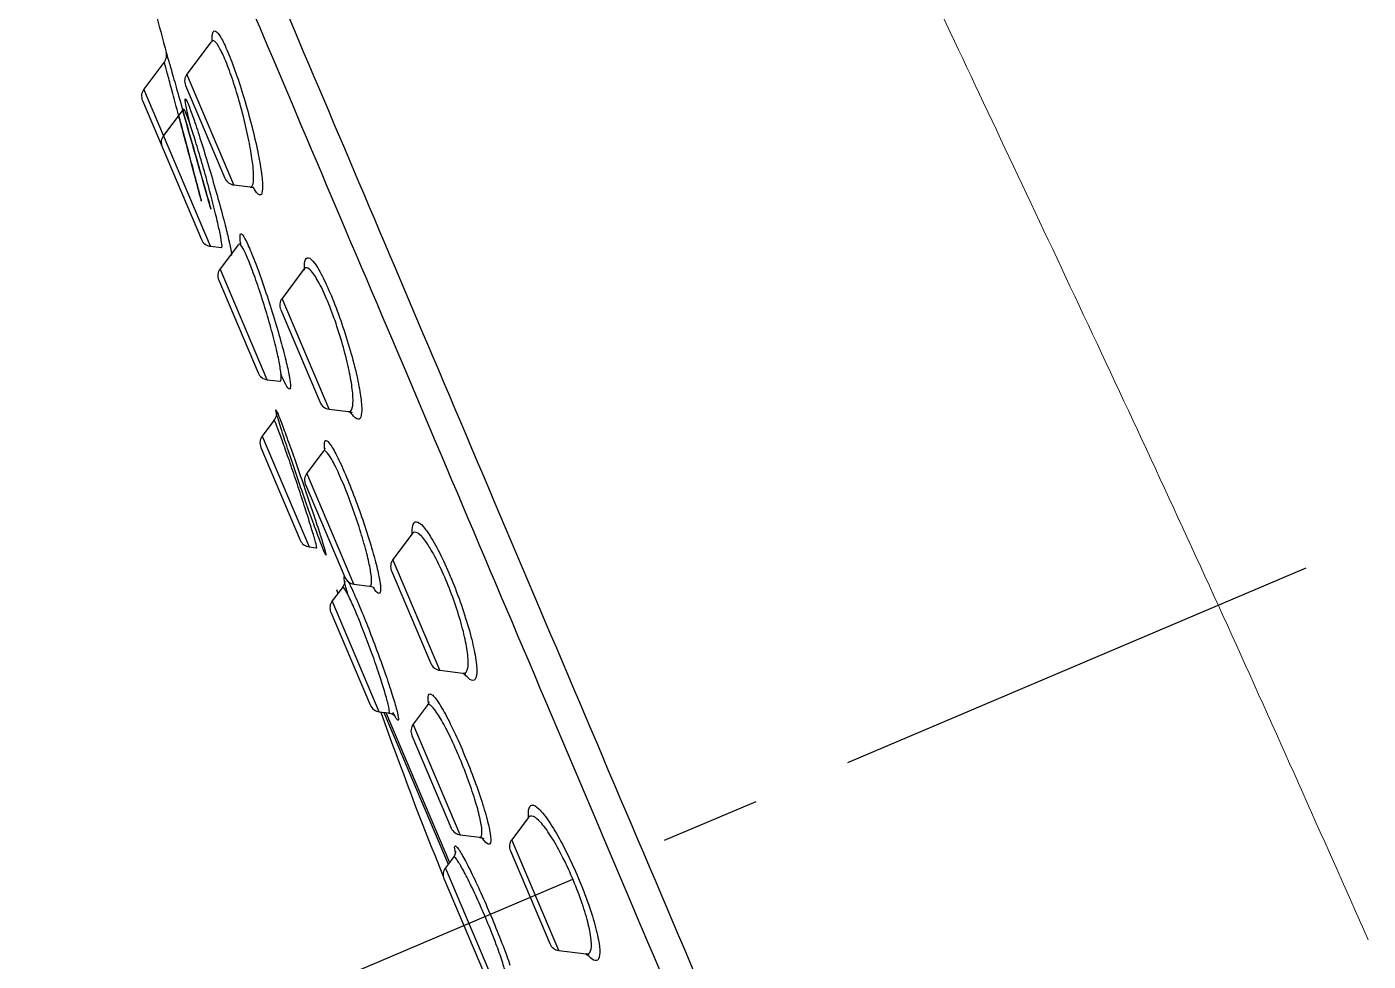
# Model space of a CAD drawing. Extents: x 1522 to 1942, y -990 to -693.
# Drawn here: x 1839.81 to 1846.88, y -728.68 to -723.75 of the extents above; entities that cross this region are included whole.
import ezdxf

# ---------------------------------------------------------------- set-up
doc = ezdxf.new("R2010")
doc.units = 0
doc.header["$LTSCALE"] = 7
doc.header["$MEASUREMENT"] = 0
doc.linetypes.add('CENTER', pattern=[2, 1.25, -0.25, 0.25, -0.25])
doc.layers.get('0').update_dxf_attribs({"color": 2, "linetype": 'CONTINUOUS'})
doc.layers.add('41', color=7, linetype='CONTINUOUS')
doc.layers.add('CL', color=1, linetype='CENTER')

msp = doc.modelspace()

# ---------------------------------------------------------------- linework, layer by layer
at = {"color": 7, "linetype": 'Continuous', "lineweight": 15}
msp.add_open_spline([(1842.5042, -719.1068), (1842.7351, -719.6564), (1842.7436, -719.6739), (1842.8113, -719.8152), (1842.917, -720.0388), (1843.0633, -720.3497), (1843.2468, -720.7413), (1843.4669, -721.2102), (1843.7201, -721.7506), (1844.0034, -722.3558), (1844.3145, -723.0187), (1844.6497, -723.731), (1845.0058, -724.4845), (1845.3767, -725.2709), (1845.7569, -726.0818), (1846.1369, -726.9086), (1846.5117, -727.7432), (1846.756, -728.2924), (1846.8782, -728.5671)], degree=3, knots=[0, 0, 0, 0, 0.062215, 0.124459, 0.186708, 0.248965, 0.311229, 0.373526, 0.435864, 0.498231, 0.560642, 0.62309, 0.685624, 0.748267, 0.811068, 0.874017, 0.937009, 1, 1, 1, 1], dxfattribs=at)
at = {"layer": '41', "color": 7, "linetype": 'Continuous'}
for p, q in [((1840.7775, -723.8341), (1840.6494, -724.0041)), ((1840.5279, -723.943), (1840.4223, -724.0832)), ((1840.8974, -724.5882), (1840.6494, -724.0041)), ((1840.5259, -724.3274), (1840.4223, -724.0832)), ((1840.6421, -724.0636), (1840.8495, -724.5521)), ((1840.415, -724.1427), (1840.5186, -724.387)), ((1840.6298, -724.1896), (1840.5259, -724.3274)), ((1840.7739, -724.9116), (1840.5259, -724.3274)), ((1840.5186, -724.387), (1840.726, -724.8755)), ((1840.8974, -724.5882), (1840.9832, -724.5988)), ((1840.9214, -724.9022), (1840.8245, -725.0307)), ((1840.7739, -724.9116), (1840.8311, -724.9186)), ((1841.0725, -725.6149), (1840.8245, -725.0307)), ((1841.2665, -725.0329), (1841.1511, -725.186)), ((1840.8172, -725.0903), (1841.0245, -725.5788)), ((1841.3991, -725.7702), (1841.1511, -725.186)), ((1841.1438, -725.2456), (1841.3512, -725.7341)), ((1841.0725, -725.6149), (1841.1391, -725.6231)), ((1841.109, -725.8289), (1841.1085, -725.8295)), ((1841.3991, -725.7702), (1841.5009, -725.7827)), ((1841.1085, -725.8295), (1841.0464, -725.9119)), ((1841.0464, -725.9119), (1841.2944, -726.4961)), ((1841.0391, -725.9715), (1841.2465, -726.46)), ((1841.3682, -725.9937), (1841.2819, -726.1083)), ((1841.5298, -726.6925), (1841.2819, -726.1083)), ((1841.2746, -726.1678), (1841.4819, -726.6563)), ((1841.8367, -726.4281), (1841.7354, -726.5625)), ((1841.2944, -726.4961), (1841.3316, -726.5007)), ((1841.3316, -726.5007), (1841.3319, -726.5007)), ((1841.9834, -727.1467), (1841.7354, -726.5625)), ((1841.7281, -726.622), (1841.9355, -727.1106)), ((1841.4694, -726.7097), (1841.4155, -726.7813)), ((1841.5298, -726.6925), (1841.6115, -726.7025)), ((1841.6635, -727.3655), (1841.4155, -726.7813)), ((1841.4082, -726.8409), (1841.6155, -727.3294)), ((1841.9834, -727.1467), (1842.1047, -727.1616)), ((1841.6635, -727.3655), (1841.7118, -727.3714)), ((1841.687, -727.3684), (1842.0269, -728.1692)), ((1841.6978, -727.3697), (1842.0334, -728.1603)), ((1841.9166, -727.3324), (1841.8429, -727.4301)), ((1842.0909, -728.0143), (1841.8429, -727.4301)), ((1841.8356, -727.4896), (1842.043, -727.9781)), ((1842.4494, -727.9242), (1842.3624, -728.0396)), ((1842.0909, -728.0143), (1842.1919, -728.0266)), ((1842.6104, -728.6238), (1842.3624, -728.0396)), ((1842.0544, -728.1326), (1842.0126, -728.1881)), ((1842.3551, -728.0992), (1842.5625, -728.5877)), ((1842.2606, -728.7723), (1842.0126, -728.1881)), ((1842.0053, -728.2476), (1842.2127, -728.7362)), ((1842.6104, -728.6238), (1842.7538, -728.6414))]:
    msp.add_line(p, q, dxfattribs=at)
for centre, radius, start, end in [((1875.0462, -714.5109), 35.7575, 194.83738, 195.21452), ((1840.6973, -724.0402), 0.06, 143, 203), ((1840.4702, -724.1193), 0.06, 143, 203), ((1840.5739, -724.3635), 0.06, 143, 203), ((1840.9047, -724.5287), 0.06, 203, 263), ((1840.7812, -724.8521), 0.06, 203, 263), ((1840.8724, -725.0668), 0.06, 143, 203), ((1841.1991, -725.2221), 0.06, 143, 203), ((1841.0798, -725.5554), 0.06, 203, 263), ((1841.4064, -725.7107), 0.06, 203, 263), ((1841.0944, -725.948), 0.06, 143, 203), ((1841.3298, -726.1444), 0.06, 143, 203), ((1841.3017, -726.4365), 0.06, 203, 263), ((1841.7833, -726.5986), 0.06, 143, 203), ((1841.5372, -726.6329), 0.06, 203, 263), ((1875.0462, -714.5109), 35.7575, 199.96479, 200.00149), ((1841.4634, -726.8174), 0.06, 143, 203), ((1841.9907, -727.0871), 0.06, 203, 263), ((1841.6708, -727.306), 0.06, 203, 263), ((1860.023, -720.8878), 19.4611, 199.44534, 202.17319), ((1841.8909, -727.4662), 0.06, 143, 203), ((1842.0982, -727.9547), 0.06, 203, 263), ((1842.4103, -728.0757), 0.06, 143, 203), ((1842.0605, -728.2242), 0.06, 143, 203), ((1842.6177, -728.5642), 0.06, 203, 263)]:
    msp.add_arc(centre, radius, start, end, dxfattribs=at)
at = {"layer": '41', "color": 7, "linetype": 'Continuous', "extrusion": (0.00022265, -0.000524531, 1)}
msp.add_arc((1840.4822, -723.9035, 0.7922), 0.06, 319.38804, 15.82375, dxfattribs=at)
at = {"layer": '41', "color": 7, "linetype": 'Continuous'}
for points, knots in [([(1849.5683, -727.933), (1849.2899, -727.4164), (1848.6995, -726.3777), (1847.7356, -724.8521), (1846.6904, -723.3544), (1845.5769, -721.9066), (1844.4137, -720.5293), (1843.6021, -719.6548), (1842.5042, -719.1068)], [0, 0, 0, 0, 0.162638, 0.33144, 0.500243, 0.669046, 0.837848, 1, 1, 1, 1]), ([(1839.8717, -720.6069), (1839.8717, -720.6069), (1839.8717, -720.6069), (1839.8719, -720.6072), (1839.9244, -720.7306), (1840.124, -721.2001), (1840.2726, -721.5499), (1840.8413, -722.8897), (1841.3831, -724.1674), (1842.3148, -726.3633), (1842.6346, -727.1167), (1843.293, -728.6661), (1843.6175, -729.4291), (1844.2494, -730.9112), (1844.5493, -731.6131), (1845.0964, -732.8883), (1845.341, -733.4555), (1845.5461, -733.9274)], [0, 0, 0, 0, 0.00001, 0.00001, 0.125009, 0.125009, 0.250007, 0.250007, 0.500005, 0.500005, 0.625004, 0.625004, 0.750002, 0.750002, 0.875001, 0.875001, 1, 1, 1, 1]), ([(1845.3202, -733.8561), (1844.9199, -732.9129), (1844.3693, -731.6158), (1843.4478, -729.445), (1843.1315, -728.6998), (1842.49, -727.1885), (1842.1782, -726.4539), (1841.2693, -724.3126), (1840.7413, -723.0689), (1840.1878, -721.765), (1840.0435, -721.4249), (1839.8557, -720.9825), (1839.8056, -720.8646), (1839.8052, -720.8558)], [0, 0, 0, 0, 0.2500072, 0.2500072, 0.3750108, 0.3750108, 0.5000144, 0.5000144, 0.7500216, 0.7500216, 0.8750252, 0.8750252, 0.9926359, 0.9926359, 0.9926359, 0.9926359]), ([(1840.7859, -723.7867), (1840.7887, -723.7777), (1840.7932, -723.7743), (1840.7993, -723.7766), (1840.8065, -723.7795), (1840.8162, -723.7909), (1840.8275, -723.81), (1840.8386, -723.8287), (1840.8515, -723.8553), (1840.8652, -723.8876), (1840.8787, -723.9195), (1840.8933, -723.9578), (1840.9079, -723.9994), (1840.9224, -724.0409), (1840.9372, -724.0867), (1840.9511, -724.1331), (1840.9653, -724.1802), (1840.9788, -724.229), (1840.9908, -724.2759), (1841.003, -724.3237), (1841.0139, -724.3706), (1841.0226, -724.413), (1841.0304, -724.4512), (1841.0367, -724.4866), (1841.041, -724.517)], [0, 0, 0, 0, 0.109403, 0.109403, 0.109403, 0.240754, 0.240754, 0.240754, 0.369397, 0.369397, 0.369397, 0.496291, 0.496291, 0.496291, 0.62311, 0.62311, 0.62311, 0.751502, 0.751502, 0.751502, 0.882451, 0.882451, 0.882451, 1, 1, 1, 1]), ([(1840.9979, -724.4897), (1840.995, -724.4627), (1840.9904, -724.4313), (1840.9844, -724.3973), (1840.9776, -724.3594), (1840.9688, -724.3174), (1840.9587, -724.2746), (1840.9488, -724.2325), (1840.9373, -724.1886), (1840.9253, -724.1463), (1840.9133, -724.1045), (1840.9004, -724.0632), (1840.8876, -724.0258), (1840.8749, -723.9884), (1840.8619, -723.954), (1840.8498, -723.9254), (1840.8375, -723.8964), (1840.8258, -723.8727), (1840.8157, -723.8562), (1840.8053, -723.8394), (1840.7963, -723.8296), (1840.7894, -723.8276), (1840.7857, -723.8265), (1840.7826, -723.8276), (1840.78, -723.8308)], [0, 0, 0, 0, 0.121841, 0.121841, 0.121841, 0.257982, 0.257982, 0.257982, 0.391698, 0.391698, 0.391698, 0.523868, 0.523868, 0.523868, 0.656139, 0.656139, 0.656139, 0.790233, 0.790233, 0.790233, 0.927129, 0.927129, 0.927129, 1, 1, 1, 1]), ([(1840.783, -723.8345), (1840.7821, -723.8171), (1840.7826, -723.8032), (1840.7843, -723.7935), (1840.7847, -723.791), (1840.7853, -723.7887), (1840.7859, -723.7867)], [0, 0, 0, 0, 0.79342, 0.79342, 0.79342, 1, 1, 1, 1]), ([(1840.5402, -723.8882), (1840.5402, -723.8881), (1840.5406, -723.8897), (1840.5415, -723.8927), (1840.5434, -723.8996), (1840.5476, -723.9142), (1840.5537, -723.9355), (1840.5597, -723.9569), (1840.5678, -723.9854), (1840.5773, -724.0188), (1840.5869, -724.0524), (1840.5981, -724.0919), (1840.6101, -724.1339), (1840.6222, -724.1763), (1840.6353, -724.2226), (1840.6485, -724.2688), (1840.6618, -724.3154), (1840.6754, -724.3633), (1840.6883, -724.4085), (1840.7012, -724.4538), (1840.7137, -724.4977), (1840.7247, -724.5365), (1840.7357, -724.575), (1840.7456, -724.6096), (1840.7534, -724.6372), (1840.76, -724.6602), (1840.7653, -724.679), (1840.7691, -724.6922)], [0, 0, 0, 0, 0.05333, 0.05333, 0.05333, 0.172053, 0.172053, 0.172053, 0.291092, 0.291092, 0.291092, 0.411121, 0.411121, 0.411121, 0.532385, 0.532385, 0.532385, 0.654595, 0.654595, 0.654595, 0.777041, 0.777041, 0.777041, 0.898894, 0.898894, 0.898894, 1, 1, 1, 1]), ([(1840.7203, -724.653), (1840.7172, -724.6414), (1840.7129, -724.6251), (1840.7076, -724.6051), (1840.7013, -724.581), (1840.6933, -724.5507), (1840.6843, -724.517), (1840.6753, -724.4829), (1840.6651, -724.4443), (1840.6544, -724.4044), (1840.6438, -724.3645), (1840.6325, -724.3221), (1840.6215, -724.2808), (1840.6105, -724.2396), (1840.5995, -724.1984), (1840.5894, -724.1606), (1840.5793, -724.123), (1840.5698, -724.0877), (1840.5618, -724.0575), (1840.5537, -724.0275), (1840.5468, -724.0019), (1840.5417, -723.9827), (1840.5365, -723.9635), (1840.533, -723.9503), (1840.5313, -723.9441), (1840.5306, -723.9414), (1840.5302, -723.94), (1840.5302, -723.94)], [0, 0, 0, 0, 0.099965, 0.099965, 0.099965, 0.220806, 0.220806, 0.220806, 0.34272, 0.34272, 0.34272, 0.464869, 0.464869, 0.464869, 0.58645, 0.58645, 0.58645, 0.707055, 0.707055, 0.707055, 0.826816, 0.826816, 0.826816, 0.946335, 0.946335, 0.946335, 1, 1, 1, 1]), ([(1840.7691, -724.6922), (1840.7698, -724.6947), (1840.7705, -724.6971), (1840.7711, -724.6992), (1840.7749, -724.7124), (1840.7765, -724.7183), (1840.7759, -724.7162), (1840.7754, -724.7141), (1840.7725, -724.7041), (1840.7677, -724.6872), (1840.7628, -724.6702), (1840.7559, -724.6457), (1840.7473, -724.6158), (1840.7388, -724.5857), (1840.7284, -724.5492), (1840.7171, -724.5095), (1840.7056, -724.4693), (1840.6929, -724.4247), (1840.68, -724.3792), (1840.6669, -724.3334), (1840.6532, -724.2854), (1840.6401, -724.2393), (1840.6356, -724.2233), (1840.631, -724.2074), (1840.6266, -724.1918)], [0, 0, 0, 0, 0.024476, 0.024476, 0.024476, 0.177485, 0.177485, 0.177485, 0.329585, 0.329585, 0.329585, 0.481775, 0.481775, 0.481775, 0.635003, 0.635003, 0.635003, 0.789774, 0.789774, 0.789774, 0.945943, 0.945943, 0.945943, 1, 1, 1, 1]), ([(1840.8256, -724.8519), (1840.8215, -724.8313), (1840.816, -724.8063), (1840.8095, -724.7783), (1840.8019, -724.7457), (1840.7926, -724.7083), (1840.7826, -724.6692), (1840.7725, -724.6302), (1840.7613, -724.5884), (1840.75, -724.5472), (1840.7387, -724.5063), (1840.7269, -724.465), (1840.7155, -724.4265), (1840.7043, -724.3883), (1840.6932, -724.3519), (1840.6831, -724.3203), (1840.6731, -724.2889), (1840.6639, -724.2614), (1840.6563, -724.2402), (1840.6487, -724.219), (1840.6424, -724.2035), (1840.638, -724.195), (1840.6348, -724.1887), (1840.6325, -724.1862), (1840.6313, -724.1876)], [0, 0, 0, 0, 0.113871, 0.113871, 0.113871, 0.246852, 0.246852, 0.246852, 0.379361, 0.379361, 0.379361, 0.510849, 0.510849, 0.510849, 0.641345, 0.641345, 0.641345, 0.771414, 0.771414, 0.771414, 0.901882, 0.901882, 0.901882, 1, 1, 1, 1]), ([(1840.6704, -724.2825), (1840.6652, -724.2621), (1840.6606, -724.2433), (1840.6567, -724.2267), (1840.6527, -724.2098), (1840.6494, -724.1949), (1840.6469, -724.1824), (1840.6422, -724.1597), (1840.64, -724.1445), (1840.6404, -724.1383), (1840.6405, -724.1373), (1840.6406, -724.1366), (1840.6408, -724.136)], [0, 0, 0, 0, 0.241938, 0.241938, 0.241938, 0.484974, 0.484974, 0.484974, 0.930548, 0.930548, 0.930548, 1, 1, 1, 1]), ([(1840.6408, -724.136), (1840.6417, -724.1333), (1840.6443, -724.136), (1840.6484, -724.1441), (1840.6533, -724.1537), (1840.6603, -724.1711), (1840.6691, -724.1949), (1840.6778, -724.2186), (1840.6884, -724.2493), (1840.6999, -724.2845), (1840.7115, -724.3198), (1840.7245, -724.3605), (1840.7377, -724.4032), (1840.751, -724.4464), (1840.765, -724.4928), (1840.7784, -724.5387), (1840.792, -724.5851), (1840.8054, -724.6322), (1840.8176, -724.6762), (1840.8299, -724.7206), (1840.8413, -724.763), (1840.8508, -724.8), (1840.859, -724.8319), (1840.866, -724.8604), (1840.8713, -724.8839)], [0, 0, 0, 0, 0.108183, 0.108183, 0.108183, 0.236694, 0.236694, 0.236694, 0.364843, 0.364843, 0.364843, 0.493507, 0.493507, 0.493507, 0.623333, 0.623333, 0.623333, 0.754477, 0.754477, 0.754477, 0.886521, 0.886521, 0.886521, 1, 1, 1, 1]), ([(1840.6053, -724.2202), (1840.6084, -724.2315), (1840.6114, -724.243), (1840.6145, -724.2545), (1840.6254, -724.2955), (1840.6368, -724.338), (1840.6476, -724.3786), (1840.6582, -724.4187), (1840.6687, -724.458), (1840.678, -724.4933), (1840.6873, -724.5281), (1840.6957, -724.56), (1840.7027, -724.5864), (1840.7096, -724.6125), (1840.7152, -724.6338), (1840.7191, -724.6486), (1840.723, -724.6634), (1840.7253, -724.672), (1840.7258, -724.6738), (1840.7263, -724.6756), (1840.7249, -724.6706), (1840.7219, -724.6591), (1840.7214, -724.6572), (1840.7209, -724.6552), (1840.7203, -724.653)], [0, 0, 0, 0, 0.044671, 0.044671, 0.044671, 0.203699, 0.203699, 0.203699, 0.360722, 0.360722, 0.360722, 0.515564, 0.515564, 0.515564, 0.668829, 0.668829, 0.668829, 0.821673, 0.821673, 0.821673, 0.97539, 0.97539, 0.97539, 1, 1, 1, 1]), ([(1840.9846, -724.5989), (1840.9858, -724.5991), (1840.987, -724.599), (1840.9881, -724.5986), (1840.9943, -724.5966), (1840.9984, -724.5869), (1841.0002, -724.5703), (1841.0021, -724.5536), (1841.0016, -724.5296), (1840.9989, -724.5002), (1840.9986, -724.4968), (1840.9982, -724.4933), (1840.9979, -724.4897)], [0, 0, 0, 0, 0.079206, 0.079206, 0.079206, 0.512306, 0.512306, 0.512306, 0.94956, 0.94956, 0.94956, 1, 1, 1, 1]), ([(1841.041, -724.517), (1841.0416, -724.521), (1841.0422, -724.525), (1841.0427, -724.5289), (1841.047, -724.5622), (1841.0489, -724.5895), (1841.0481, -724.6085), (1841.0473, -724.6274), (1841.0438, -724.6387), (1841.0378, -724.6411), (1841.0346, -724.6424), (1841.0306, -724.641), (1841.0259, -724.6372)], [0, 0, 0, 0, 0.043316, 0.043316, 0.043316, 0.419962, 0.419962, 0.419962, 0.79525, 0.79525, 0.79525, 1, 1, 1, 1]), ([(1840.9831, -724.6002), (1840.9865, -724.6001), (1840.9967, -724.6), (1841.0045, -724.6062), (1841.0061, -724.6071), (1841.0062, -724.6074)], [0, 0, 0, 0, 0.225861, 0.760689, 1, 1, 1, 1]), ([(1841.0259, -724.6372), (1841.0222, -724.6341), (1841.018, -724.6293), (1841.0134, -724.6229), (1841.0086, -724.6162), (1841.0033, -724.6076), (1840.9977, -724.5972)], [0, 0, 0, 0, 0.486083, 0.486083, 0.486083, 1, 1, 1, 1]), ([(1840.8319, -724.9185), (1840.8341, -724.9199), (1840.835, -724.9168), (1840.8346, -724.9093), (1840.8341, -724.8999), (1840.8317, -724.8835), (1840.8275, -724.8615), (1840.8269, -724.8584), (1840.8263, -724.8552), (1840.8256, -724.8519)], [0, 0, 0, 0, 0.415143, 0.415143, 0.415143, 0.928727, 0.928727, 0.928727, 1, 1, 1, 1]), ([(1840.8713, -724.8839), (1840.8722, -724.8877), (1840.873, -724.8914), (1840.8738, -724.8949), (1840.8794, -724.9202), (1840.8829, -724.939), (1840.884, -724.9498), (1840.8848, -724.9585), (1840.8841, -724.9621), (1840.8819, -724.9604)], [0, 0, 0, 0, 0.070911, 0.070911, 0.070911, 0.58305, 0.58305, 0.58305, 1, 1, 1, 1]), ([(1841.1419, -725.5552), (1841.1384, -725.5339), (1841.1333, -725.5079), (1841.1268, -725.4789), (1841.1195, -725.4463), (1841.1103, -725.4091), (1841.0999, -725.3703), (1841.0895, -725.3317), (1841.0777, -725.2904), (1841.0655, -725.2499), (1841.0533, -725.2096), (1841.0403, -725.1689), (1841.0276, -725.1311), (1841.0149, -725.0935), (1841.0021, -725.0578), (1840.9904, -725.0269), (1840.9785, -724.996), (1840.9674, -724.9691), (1840.9579, -724.9486), (1840.9483, -724.928), (1840.94, -724.9132), (1840.9338, -724.9055), (1840.9287, -724.8992), (1840.9249, -724.8975), (1840.9225, -724.9006)], [0, 0, 0, 0, 0.116433, 0.116433, 0.116433, 0.247132, 0.247132, 0.247132, 0.376816, 0.376816, 0.376816, 0.505532, 0.505532, 0.505532, 0.633847, 0.633847, 0.633847, 0.762578, 0.762578, 0.762578, 0.892403, 0.892403, 0.892403, 1, 1, 1, 1]), ([(1840.9336, -724.9001), (1840.9332, -724.8981), (1840.9329, -724.8961), (1840.9326, -724.8942), (1840.9293, -724.8719), (1840.9286, -724.8567), (1840.9306, -724.85), (1840.9306, -724.85), (1840.9306, -724.85), (1840.9306, -724.85)], [0, 0, 0, 0, 0.078109, 0.078109, 0.078109, 0.999428, 0.999428, 0.999428, 1, 1, 1, 1]), ([(1840.9306, -724.85), (1840.9325, -724.8434), (1840.937, -724.8447), (1840.9438, -724.8537), (1840.9505, -724.8627), (1840.9597, -724.8795), (1840.9704, -724.9029), (1840.9811, -724.926), (1840.9936, -724.9562), (1841.0071, -724.9909), (1841.0205, -725.0255), (1841.0351, -725.0656), (1841.0497, -725.1078), (1841.0644, -725.1501), (1841.0794, -725.1958), (1841.0937, -725.241), (1841.1081, -725.2866), (1841.1221, -725.333), (1841.1345, -725.3765), (1841.1471, -725.4203), (1841.1584, -725.4624), (1841.1675, -725.4992), (1841.1757, -725.5322), (1841.1824, -725.5618), (1841.187, -725.586)], [0, 0, 0, 0, 0.127866, 0.127866, 0.127866, 0.254478, 0.254478, 0.254478, 0.380005, 0.380005, 0.380005, 0.505156, 0.505156, 0.505156, 0.630786, 0.630786, 0.630786, 0.757541, 0.757541, 0.757541, 0.885585, 0.885585, 0.885585, 1, 1, 1, 1]), ([(1841.2692, -725.0367), (1841.2683, -725.0174), (1841.2691, -725.0018), (1841.2715, -724.991), (1841.2747, -724.9763), (1841.281, -724.9697), (1841.2899, -724.9716), (1841.2986, -724.9736), (1841.3102, -724.9841), (1841.3235, -725.0025), (1841.3366, -725.0204), (1841.3518, -725.0464), (1841.3678, -725.0783), (1841.3835, -725.1096), (1841.4004, -725.1474), (1841.4172, -725.1886), (1841.4338, -725.2294), (1841.4506, -725.2745), (1841.4663, -725.3204), (1841.4821, -725.3663), (1841.4972, -725.4142), (1841.5104, -725.4602), (1841.5237, -725.5068), (1841.5356, -725.5526), (1841.5449, -725.5942), (1841.5537, -725.6332), (1841.5605, -725.6694), (1841.5649, -725.7003)], [0, 0, 0, 0, 0.088581, 0.088581, 0.088581, 0.207739, 0.207739, 0.207739, 0.325654, 0.325654, 0.325654, 0.441257, 0.441257, 0.441257, 0.554569, 0.554569, 0.554569, 0.666632, 0.666632, 0.666632, 0.778978, 0.778978, 0.778978, 0.892976, 0.892976, 0.892976, 1, 1, 1, 1]), ([(1841.2733, -725.0213), (1841.2733, -725.0213), (1841.274, -725.0216), (1841.2753, -725.0255), (1841.2678, -725.0309), (1841.2673, -725.0312)], [0, 0, 0, 0, 0.087649, 0.952266, 1, 1, 1, 1]), ([(1841.5224, -725.6745), (1841.5195, -725.6471), (1841.5143, -725.6148), (1841.5073, -725.5799), (1841.4999, -725.5428), (1841.4901, -725.5017), (1841.4787, -725.4598), (1841.4675, -725.4186), (1841.4545, -725.3755), (1841.4407, -725.3342), (1841.427, -725.293), (1841.4121, -725.2524), (1841.3973, -725.2158), (1841.3823, -725.1789), (1841.3671, -725.145), (1841.3528, -725.1171), (1841.3383, -725.0888), (1841.3244, -725.0658), (1841.3123, -725.0502), (1841.3, -725.0343), (1841.2892, -725.0255), (1841.2808, -725.0245), (1841.2762, -725.0239), (1841.2722, -725.0257), (1841.2689, -725.0298)], [0, 0, 0, 0, 0.124472, 0.124472, 0.124472, 0.257311, 0.257311, 0.257311, 0.388343, 0.388343, 0.388343, 0.519077, 0.519077, 0.519077, 0.651272, 0.651272, 0.651272, 0.786125, 0.786125, 0.786125, 0.923596, 0.923596, 0.923596, 1, 1, 1, 1]), ([(1841.1407, -725.6233), (1841.1439, -725.6236), (1841.1459, -725.62), (1841.1467, -725.6124), (1841.1478, -725.6014), (1841.1461, -725.5816), (1841.1419, -725.5552)], [0, 0, 0, 0, 0.4041, 0.4041, 0.4041, 1, 1, 1, 1]), ([(1841.1868, -725.6624), (1841.1815, -725.6583), (1841.1737, -725.6461), (1841.1641, -725.627), (1841.1585, -725.6158), (1841.1521, -725.6021), (1841.1453, -725.5863)], [0, 0, 0, 0, 0.631973, 0.631973, 0.631973, 1, 1, 1, 1]), ([(1841.187, -725.586), (1841.1876, -725.589), (1841.1882, -725.592), (1841.1887, -725.5948), (1841.1934, -725.6206), (1841.1957, -725.6401), (1841.1954, -725.6515), (1841.1951, -725.6629), (1841.1921, -725.6667), (1841.1868, -725.6624), (1841.1868, -725.6624), (1841.1868, -725.6624), (1841.1868, -725.6624)], [0, 0, 0, 0, 0.052162, 0.052162, 0.052162, 0.527447, 0.527447, 0.527447, 0.999955, 0.999955, 0.999955, 1, 1, 1, 1]), ([(1841.503, -725.783), (1841.5051, -725.7832), (1841.507, -725.783), (1841.5088, -725.7823), (1841.5162, -725.7796), (1841.5213, -725.7692), (1841.5237, -725.7521), (1841.5263, -725.7337), (1841.5259, -725.707), (1841.5224, -725.6745)], [0, 0, 0, 0, 0.104571, 0.104571, 0.104571, 0.53566, 0.53566, 0.53566, 1, 1, 1, 1]), ([(1841.5649, -725.7003), (1841.5653, -725.7029), (1841.5656, -725.7055), (1841.566, -725.7081), (1841.5704, -725.7412), (1841.572, -725.7686), (1841.5706, -725.788), (1841.5692, -725.8075), (1841.5648, -725.8194), (1841.5576, -725.8227), (1841.5505, -725.8259), (1841.5405, -725.8207), (1841.5284, -725.8072), (1841.5224, -725.8006), (1841.5159, -725.7919), (1841.5089, -725.7812)], [0, 0, 0, 0, 0.021426, 0.021426, 0.021426, 0.300932, 0.300932, 0.300932, 0.582428, 0.582428, 0.582428, 0.862053, 0.862053, 0.862053, 1, 1, 1, 1]), ([(1841.1206, -725.7861), (1841.1206, -725.7861), (1841.1207, -725.7866), (1841.121, -725.789), (1841.1213, -725.7962), (1841.1197, -725.8079), (1841.1157, -725.8199), (1841.1103, -725.8264), (1841.1084, -725.8283)], [0, 0, 0, 0, 0.145235, 0.349396, 0.510655, 0.668257, 0.895469, 1, 1, 1, 1]), ([(1841.3071, -726.4013), (1841.2996, -726.3767), (1841.2906, -726.3479), (1841.2808, -726.317), (1841.2701, -726.2833), (1841.2581, -726.2463), (1841.2458, -726.2089), (1841.2335, -726.1715), (1841.2205, -726.1328), (1841.208, -726.0959), (1841.1955, -726.059), (1841.1831, -726.023), (1841.1718, -725.9907), (1841.1605, -725.9585), (1841.15, -725.9292), (1841.1411, -725.9052), (1841.1323, -725.8813), (1841.1249, -725.862), (1841.1196, -725.849), (1841.1142, -725.836), (1841.1108, -725.829), (1841.1096, -725.8285), (1841.1094, -725.8284), (1841.1093, -725.8285), (1841.1092, -725.8286)], [0, 0, 0, 0, 0.130814, 0.130814, 0.130814, 0.273435, 0.273435, 0.273435, 0.415887, 0.415887, 0.415887, 0.558045, 0.558045, 0.558045, 0.699997, 0.699997, 0.699997, 0.841986, 0.841986, 0.841986, 0.984276, 0.984276, 0.984276, 1, 1, 1, 1]), ([(1841.3821, -726.5401), (1841.3811, -726.5393), (1841.3791, -726.5354), (1841.3761, -726.5286), (1841.3714, -726.5181), (1841.3643, -726.5003), (1841.3553, -726.4768), (1841.3463, -726.4532), (1841.3351, -726.4232), (1841.3228, -726.3892), (1841.3104, -726.3552), (1841.2965, -726.3163), (1841.2821, -726.2756), (1841.2678, -726.2348), (1841.2526, -726.1913), (1841.2379, -726.1484), (1841.2231, -726.1055), (1841.2084, -726.0621), (1841.1949, -726.0219), (1841.1814, -725.9816), (1841.1688, -725.9433), (1841.1581, -725.9103), (1841.1518, -725.8906), (1841.146, -725.8724), (1841.141, -725.8564), (1841.1324, -725.829), (1841.1259, -725.8073), (1841.1222, -725.7932), (1841.1185, -725.7796), (1841.1173, -725.7729), (1841.1186, -725.7735), (1841.1186, -725.7735), (1841.1186, -725.7735), (1841.1186, -725.7735)], [0, 0, 0, 0, 0.070158, 0.070158, 0.070158, 0.177475, 0.177475, 0.177475, 0.284736, 0.284736, 0.284736, 0.392189, 0.392189, 0.392189, 0.499999, 0.499999, 0.499999, 0.608175, 0.608175, 0.608175, 0.716568, 0.716568, 0.716568, 0.780816, 0.780816, 0.780816, 0.892084, 0.892084, 0.892084, 0.999953, 0.999953, 0.999953, 1, 1, 1, 1]), ([(1841.1186, -725.7735), (1841.1199, -725.7742), (1841.1238, -725.7822), (1841.1299, -725.797), (1841.136, -725.8118), (1841.1444, -725.8336), (1841.1546, -725.8608), (1841.1648, -725.888), (1841.177, -725.9212), (1841.1901, -725.9577), (1841.2032, -725.9943), (1841.2177, -726.0351), (1841.2324, -726.077), (1841.247, -726.1189), (1841.2623, -726.163), (1841.2768, -726.2055), (1841.2913, -726.2482), (1841.3056, -726.2905), (1841.3183, -726.3289), (1841.33, -726.3643), (1841.3408, -726.3973), (1841.3499, -726.4256)], [0, 0, 0, 0, 0.144167, 0.144167, 0.144167, 0.2881, 0.2881, 0.2881, 0.432067, 0.432067, 0.432067, 0.576379, 0.576379, 0.576379, 0.7212, 0.7212, 0.7212, 0.866471, 0.866471, 0.866471, 1, 1, 1, 1]), ([(1841.5015, -725.7839), (1841.5031, -725.7837), (1841.5131, -725.7824), (1841.5186, -725.7883), (1841.5196, -725.7893), (1841.5196, -725.7893)], [0, 0, 0, 0, 0.105934, 0.723081, 1, 1, 1, 1]), ([(1841.3752, -725.9775), (1841.3733, -725.9593), (1841.3736, -725.9465), (1841.3762, -725.94), (1841.3791, -725.9327), (1841.385, -725.9331), (1841.3933, -725.9413), (1841.4015, -725.9495), (1841.4124, -725.9656), (1841.4251, -725.9883), (1841.4376, -726.0107), (1841.4522, -726.0403), (1841.4676, -726.0745), (1841.483, -726.1084), (1841.4995, -726.1479), (1841.516, -726.1895), (1841.5324, -726.2311), (1841.5491, -726.276), (1841.5648, -726.3205), (1841.5806, -726.3652), (1841.5957, -726.4108), (1841.609, -726.4535), (1841.6224, -726.4966), (1841.6343, -726.538), (1841.6438, -726.5744), (1841.6526, -726.6085), (1841.6595, -726.6389), (1841.664, -726.6637)], [0, 0, 0, 0, 0.102695, 0.102695, 0.102695, 0.217801, 0.217801, 0.217801, 0.332071, 0.332071, 0.332071, 0.445163, 0.445163, 0.445163, 0.557268, 0.557268, 0.557268, 0.669007, 0.669007, 0.669007, 0.781146, 0.781146, 0.781146, 0.894273, 0.894273, 0.894273, 1, 1, 1, 1]), ([(1841.3775, -725.9738), (1841.3775, -725.9738), (1841.3776, -725.9742), (1841.3776, -725.9785), (1841.3715, -725.9882), (1841.3681, -725.9934)], [0, 0, 0, 0, 0.085171, 0.600361, 1, 1, 1, 1]), ([(1841.6196, -726.6346), (1841.6163, -726.6127), (1841.6109, -726.5858), (1841.6038, -726.5557), (1841.5961, -726.5235), (1841.5862, -726.4868), (1841.5749, -726.4485), (1841.5636, -726.4105), (1841.5506, -726.37), (1841.5369, -726.3302), (1841.5233, -726.2905), (1841.5087, -726.2505), (1841.4942, -726.2136), (1841.4797, -726.1765), (1841.465, -726.1414), (1841.4513, -726.1114), (1841.4375, -726.0811), (1841.4244, -726.055), (1841.413, -726.0353), (1841.4016, -726.0154), (1841.3916, -726.0016), (1841.3839, -725.9948), (1841.3774, -725.989), (1841.3724, -725.9883), (1841.3692, -725.9924)], [0, 0, 0, 0, 0.11985, 0.11985, 0.11985, 0.248368, 0.248368, 0.248368, 0.375939, 0.375939, 0.375939, 0.503143, 0.503143, 0.503143, 0.630791, 0.630791, 0.630791, 0.759542, 0.759542, 0.759542, 0.889554, 0.889554, 0.889554, 1, 1, 1, 1]), ([(1841.8378, -726.4262), (1841.8371, -726.4096), (1841.8378, -726.396), (1841.8399, -726.3859), (1841.8431, -726.3704), (1841.8498, -726.3626), (1841.8593, -726.3633), (1841.8688, -726.364), (1841.8815, -726.3731), (1841.8963, -726.39), (1841.9109, -726.4067), (1841.928, -726.4315), (1841.9462, -726.4625), (1841.964, -726.4928), (1841.9832, -726.5298), (1842.0024, -726.5705), (1842.0212, -726.6104), (1842.0403, -726.6549), (1842.0583, -726.7003), (1842.0761, -726.7453), (1842.0931, -726.7923), (1842.1081, -726.8376), (1842.1232, -726.8832), (1842.1365, -726.9281), (1842.1471, -726.9689), (1842.1575, -727.0091), (1842.1656, -727.0463), (1842.1707, -727.0779)], [0, 0, 0, 0, 0.078032, 0.078032, 0.078032, 0.197426, 0.197426, 0.197426, 0.316858, 0.316858, 0.316858, 0.434773, 0.434773, 0.434773, 0.550283, 0.550283, 0.550283, 0.663624, 0.663624, 0.663624, 0.775983, 0.775983, 0.775983, 0.888912, 0.888912, 0.888912, 1, 1, 1, 1]), ([(1841.3333, -726.5008), (1841.3336, -726.5009), (1841.3337, -726.5004), (1841.3337, -726.4995), (1841.3337, -726.4962), (1841.3315, -726.4864), (1841.3274, -726.4709), (1841.3229, -726.4542), (1841.3159, -726.4302), (1841.3071, -726.4013)], [0, 0, 0, 0, 0.113063, 0.113063, 0.113063, 0.537869, 0.537869, 0.537869, 1, 1, 1, 1]), ([(1841.3499, -726.4256), (1841.3507, -726.4281), (1841.3514, -726.4306), (1841.3522, -726.433), (1841.3617, -726.4628), (1841.3694, -726.4878), (1841.3745, -726.5057), (1841.3797, -726.5235), (1841.3825, -726.5348), (1841.3828, -726.5387), (1841.3829, -726.54), (1841.3826, -726.5405), (1841.3821, -726.5401)], [0, 0, 0, 0, 0.033023, 0.033023, 0.033023, 0.44577, 0.44577, 0.44577, 0.857303, 0.857303, 0.857303, 1, 1, 1, 1]), ([(1841.8431, -726.4177), (1841.8442, -726.418), (1841.8459, -726.4217), (1841.838, -726.4262), (1841.8379, -726.4263)], [0, 0, 0, 0, 0.98607, 1, 1, 1, 1]), ([(1842.129, -727.054), (1842.1254, -727.0259), (1842.119, -726.9926), (1842.1104, -726.9566), (1842.1016, -726.9201), (1842.0902, -726.8797), (1842.0772, -726.8389), (1842.0642, -726.7982), (1842.0491, -726.7559), (1842.0333, -726.7155), (1842.0173, -726.6748), (1842.0001, -726.6349), (1841.9831, -726.5992), (1841.9659, -726.5629), (1841.9483, -726.53), (1841.932, -726.5032), (1841.9154, -726.4759), (1841.8996, -726.4543), (1841.8861, -726.44), (1841.8723, -726.4255), (1841.8604, -726.4182), (1841.8512, -726.4185), (1841.8464, -726.4187), (1841.8423, -726.4209), (1841.839, -726.4251)], [0, 0, 0, 0, 0.128338, 0.128338, 0.128338, 0.258941, 0.258941, 0.258941, 0.388926, 0.388926, 0.388926, 0.520054, 0.520054, 0.520054, 0.653683, 0.653683, 0.653683, 0.790033, 0.790033, 0.790033, 0.927948, 0.927948, 0.927948, 1, 1, 1, 1]), ([(1841.4814, -726.6768), (1841.4814, -726.6768), (1841.4816, -726.6785), (1841.4801, -726.6889), (1841.4763, -726.7009), (1841.4708, -726.7071), (1841.4688, -726.7091)], [0, 0, 0, 0, 0.384452, 0.635181, 0.883098, 1, 1, 1, 1]), ([(1841.5005, -726.7533), (1841.4988, -726.7477), (1841.4972, -726.7424), (1841.4958, -726.7373), (1841.4879, -726.7104), (1841.4824, -726.6887), (1841.4797, -726.6742), (1841.477, -726.6597), (1841.477, -726.6519), (1841.4797, -726.6515), (1841.4798, -726.6515), (1841.4798, -726.6515), (1841.4799, -726.6515)], [0, 0, 0, 0, 0.084896, 0.084896, 0.084896, 0.537537, 0.537537, 0.537537, 0.990411, 0.990411, 0.990411, 1, 1, 1, 1]), ([(1841.4985, -726.6765), (1841.5059, -726.6901), (1841.5153, -726.7093), (1841.5261, -726.7327), (1841.5381, -726.7589), (1841.5521, -726.7912), (1841.5669, -726.8269), (1841.5818, -726.8626), (1841.5978, -726.9026), (1841.6138, -726.9437), (1841.6298, -726.9849), (1841.6462, -727.0283), (1841.6615, -727.0703), (1841.6769, -727.1124), (1841.6917, -727.1543), (1841.7048, -727.1925), (1841.7174, -727.2294), (1841.7286, -727.2639), (1841.7377, -727.2933)], [0, 0, 0, 0, 0.152648, 0.152648, 0.152648, 0.323364, 0.323364, 0.323364, 0.493769, 0.493769, 0.493769, 0.664259, 0.664259, 0.664259, 0.835193, 0.835193, 0.835193, 1, 1, 1, 1]), ([(1841.6128, -726.7026), (1841.6176, -726.7032), (1841.6209, -726.6991), (1841.6224, -726.6904), (1841.6243, -726.6791), (1841.6233, -726.6599), (1841.6196, -726.6346)], [0, 0, 0, 0, 0.435126, 0.435126, 0.435126, 1, 1, 1, 1]), ([(1841.664, -726.6637), (1841.6644, -726.6657), (1841.6647, -726.6677), (1841.6651, -726.6696), (1841.6696, -726.6956), (1841.6713, -726.7154), (1841.6702, -726.7274), (1841.6691, -726.7395), (1841.665, -726.744), (1841.6583, -726.7406), (1841.652, -726.7374), (1841.6432, -726.7271), (1841.6326, -726.7103)], [0, 0, 0, 0, 0.024006, 0.024006, 0.024006, 0.355561, 0.355561, 0.355561, 0.687464, 0.687464, 0.687464, 1, 1, 1, 1]), ([(1841.6956, -727.2704), (1841.6881, -727.2447), (1841.6786, -727.2145), (1841.668, -727.1822), (1841.657, -727.1486), (1841.6443, -727.1118), (1841.6311, -727.0748), (1841.6179, -727.0378), (1841.6037, -726.9997), (1841.5898, -726.9635), (1841.5759, -726.9273), (1841.5619, -726.892), (1841.5489, -726.8607), (1841.5359, -726.8293), (1841.5235, -726.8009), (1841.5129, -726.778), (1841.5023, -726.755), (1841.493, -726.7368), (1841.486, -726.725), (1841.4789, -726.7131), (1841.4739, -726.7072), (1841.4713, -726.7079), (1841.4709, -726.708), (1841.4706, -726.7082), (1841.4703, -726.7086)], [0, 0, 0, 0, 0.135321, 0.135321, 0.135321, 0.27588, 0.27588, 0.27588, 0.416216, 0.416216, 0.416216, 0.556557, 0.556557, 0.556557, 0.69717, 0.69717, 0.69717, 0.83821, 0.83821, 0.83821, 0.979623, 0.979623, 0.979623, 1, 1, 1, 1]), ([(1841.612, -726.7037), (1841.6146, -726.7035), (1841.6236, -726.7035), (1841.6336, -726.7099), (1841.6372, -726.7127), (1841.6376, -726.7131), (1841.6376, -726.7131)], [0, 0, 0, 0, 0.127282, 0.487607, 0.83934, 1, 1, 1, 1]), ([(1842.1071, -727.1618), (1842.1104, -727.1622), (1842.1135, -727.1618), (1842.1162, -727.1605), (1842.1241, -727.1567), (1842.1294, -727.1455), (1842.1316, -727.1278), (1842.1339, -727.1098), (1842.133, -727.0845), (1842.129, -727.054)], [0, 0, 0, 0, 0.14421, 0.14421, 0.14421, 0.56802, 0.56802, 0.56802, 1, 1, 1, 1]), ([(1842.1707, -727.0779), (1842.1709, -727.0789), (1842.171, -727.08), (1842.1712, -727.081), (1842.1764, -727.1139), (1842.1785, -727.1413), (1842.1773, -727.1611), (1842.1761, -727.1812), (1842.1715, -727.194), (1842.1639, -727.1984), (1842.1562, -727.2029), (1842.1453, -727.199), (1842.132, -727.187), (1842.1247, -727.1805), (1842.1167, -727.1714), (1842.108, -727.1601)], [0, 0, 0, 0, 0.008468, 0.008468, 0.008468, 0.284361, 0.284361, 0.284361, 0.564701, 0.564701, 0.564701, 0.846335, 0.846335, 0.846335, 1, 1, 1, 1]), ([(1842.1043, -727.163), (1842.1094, -727.1633), (1842.118, -727.1638), (1842.1197, -727.1652), (1842.1195, -727.1654)], [0, 0, 0, 0, 0.456208, 1, 1, 1, 1]), ([(1841.7139, -727.3717), (1841.715, -727.3718), (1841.7158, -727.3711), (1841.7162, -727.3696), (1841.7176, -727.3654), (1841.7165, -727.3547), (1841.7132, -727.3385), (1841.7097, -727.3216), (1841.7037, -727.2983), (1841.6956, -727.2704)], [0, 0, 0, 0, 0.147785, 0.147785, 0.147785, 0.565436, 0.565436, 0.565436, 1, 1, 1, 1]), ([(1841.7377, -727.2933), (1841.738, -727.2945), (1841.7384, -727.2957), (1841.7388, -727.2968), (1841.748, -727.3271), (1841.7551, -727.3526), (1841.7595, -727.3713), (1841.7639, -727.3899), (1841.7656, -727.4022), (1841.7646, -727.4071), (1841.7636, -727.412), (1841.7598, -727.4096), (1841.7534, -727.4002), (1841.7488, -727.3933), (1841.7428, -727.3826), (1841.7357, -727.3685)], [0, 0, 0, 0, 0.010116, 0.010116, 0.010116, 0.2757, 0.2757, 0.2757, 0.54157, 0.54157, 0.54157, 0.807097, 0.807097, 0.807097, 1, 1, 1, 1]), ([(1841.9255, -727.3134), (1841.9255, -727.3134), (1841.9255, -727.3141), (1841.9256, -727.3195), (1841.9188, -727.328), (1841.916, -727.3314)], [0, 0, 0, 0, 0.15592, 0.712102, 1, 1, 1, 1]), ([(1841.9231, -727.3205), (1841.9203, -727.2996), (1841.9204, -727.2847), (1841.9234, -727.277), (1841.9265, -727.2689), (1841.9328, -727.2684), (1841.9419, -727.2756), (1841.951, -727.2827), (1841.9631, -727.2977), (1841.9772, -727.3193), (1841.9912, -727.3408), (1842.0075, -727.3694), (1842.0249, -727.4028), (1842.0421, -727.4359), (1842.0607, -727.4746), (1842.0792, -727.5157), (1842.0976, -727.5564), (1842.1163, -727.6007), (1842.1339, -727.6447), (1842.1514, -727.6885), (1842.1683, -727.7334), (1842.1831, -727.7755), (1842.1979, -727.8178), (1842.2111, -727.8586), (1842.2216, -727.8945), (1842.2319, -727.9297), (1842.2398, -727.9612), (1842.2449, -727.9866)], [0, 0, 0, 0, 0.108852, 0.108852, 0.108852, 0.222454, 0.222454, 0.222454, 0.335984, 0.335984, 0.335984, 0.448726, 0.448726, 0.448726, 0.560313, 0.560313, 0.560313, 0.670898, 0.670898, 0.670898, 0.781075, 0.781075, 0.781075, 0.8916, 0.8916, 0.8916, 1, 1, 1, 1]), ([(1841.7115, -727.3719), (1841.7165, -727.3723), (1841.7261, -727.3737), (1841.7376, -727.3798), (1841.7447, -727.3855), (1841.7476, -727.3887), (1841.748, -727.3893), (1841.748, -727.3893)], [0, 0, 0, 0, 0.185705, 0.393924, 0.584333, 0.795669, 1, 1, 1, 1]), ([(1842.2012, -727.9593), (1842.1975, -727.9369), (1842.1911, -727.909), (1842.1825, -727.8778), (1842.1737, -727.8459), (1842.1625, -727.8097), (1842.1496, -727.7721), (1842.1368, -727.7346), (1842.1221, -727.6947), (1842.1066, -727.6557), (1842.0911, -727.6166), (1842.0744, -727.5773), (1842.058, -727.5412), (1842.0415, -727.5048), (1842.0248, -727.4705), (1842.0093, -727.4414), (1841.9936, -727.412), (1841.9788, -727.387), (1841.966, -727.3684), (1841.9532, -727.3497), (1841.942, -727.337), (1841.9335, -727.3313), (1841.9264, -727.3265), (1841.921, -727.3265), (1841.9175, -727.3312)], [0, 0, 0, 0, 0.124116, 0.124116, 0.124116, 0.250829, 0.250829, 0.250829, 0.377227, 0.377227, 0.377227, 0.504117, 0.504117, 0.504117, 0.632132, 0.632132, 0.632132, 0.761388, 0.761388, 0.761388, 0.891369, 0.891369, 0.891369, 1, 1, 1, 1]), ([(1842.4507, -727.9226), (1842.4494, -727.9069), (1842.4495, -727.8938), (1842.4509, -727.8836), (1842.4532, -727.8671), (1842.4593, -727.858), (1842.4685, -727.857), (1842.4779, -727.8559), (1842.4908, -727.8631), (1842.5062, -727.878), (1842.5215, -727.8928), (1842.5398, -727.9157), (1842.5595, -727.9449), (1842.5789, -727.9737), (1842.6003, -728.0094), (1842.6217, -728.0491), (1842.6427, -728.088), (1842.6644, -728.1317), (1842.6849, -728.1767), (1842.705, -728.2208), (1842.7246, -728.2673), (1842.7419, -728.3123), (1842.7591, -728.357), (1842.7746, -728.4014), (1842.7872, -728.442), (1842.8002, -728.4838), (1842.8104, -728.5227), (1842.817, -728.5554)], [0, 0, 0, 0, 0.072541, 0.072541, 0.072541, 0.190215, 0.190215, 0.190215, 0.309201, 0.309201, 0.309201, 0.428016, 0.428016, 0.428016, 0.545137, 0.545137, 0.545137, 0.659826, 0.659826, 0.659826, 0.772475, 0.772475, 0.772475, 0.884359, 0.884359, 0.884359, 1, 1, 1, 1]), ([(1842.4564, -727.9131), (1842.4563, -727.9131), (1842.4555, -727.9141), (1842.4518, -727.9188), (1842.4486, -727.9236)], [0, 0, 0, 0, 0.309321, 1, 1, 1, 1]), ([(1842.7763, -728.5336), (1842.7761, -728.5329), (1842.776, -728.5321), (1842.7759, -728.5314), (1842.7708, -728.5029), (1842.7625, -728.4692), (1842.7518, -728.433), (1842.7517, -728.4327), (1842.7516, -728.4324), (1842.7516, -728.4321), (1842.7408, -728.3958), (1842.7272, -728.3559), (1842.7119, -728.3158), (1842.6966, -728.2754), (1842.679, -728.2337), (1842.6609, -728.1942), (1842.6424, -728.154), (1842.6227, -728.115), (1842.6035, -728.0805), (1842.584, -728.0452), (1842.5644, -728.0137), (1842.5465, -727.9885), (1842.5284, -727.963), (1842.5115, -727.9433), (1842.4971, -727.9309), (1842.4827, -727.9185), (1842.4706, -727.913), (1842.4615, -727.9149), (1842.4575, -727.9158), (1842.454, -727.9181), (1842.4512, -727.9218)], [0, 0, 0, 0, 0.003357, 0.003357, 0.003357, 0.132948, 0.132948, 0.132948, 0.134008, 0.134008, 0.134008, 0.263838, 0.263838, 0.263838, 0.394567, 0.394567, 0.394567, 0.527656, 0.527656, 0.527656, 0.663519, 0.663519, 0.663519, 0.801181, 0.801181, 0.801181, 0.938683, 0.938683, 0.938683, 1, 1, 1, 1]), ([(1842.1927, -728.0267), (1842.1988, -728.0275), (1842.2028, -728.0228), (1842.2045, -728.0128), (1842.2063, -728.0015), (1842.2052, -727.9832), (1842.2012, -727.9593)], [0, 0, 0, 0, 0.468549, 0.468549, 0.468549, 1, 1, 1, 1]), ([(1842.2449, -727.9866), (1842.245, -727.9873), (1842.2451, -727.988), (1842.2453, -727.9887), (1842.2503, -728.0148), (1842.2524, -728.0349), (1842.2512, -728.0474), (1842.2501, -728.0601), (1842.2457, -728.0655), (1842.2384, -728.0631), (1842.2311, -728.0607), (1842.2207, -728.0504), (1842.208, -728.0331), (1842.2075, -728.0325), (1842.2071, -728.0319), (1842.2066, -728.0313)], [0, 0, 0, 0, 0.00862, 0.00862, 0.00862, 0.333448, 0.333448, 0.333448, 0.66072, 0.66072, 0.66072, 0.988485, 0.988485, 0.988485, 1, 1, 1, 1]), ([(1842.0646, -728.1032), (1842.0642, -728.1013), (1842.0638, -728.0995), (1842.0635, -728.0978), (1842.0604, -728.0825), (1842.0603, -728.0738), (1842.0633, -728.0722), (1842.0662, -728.0707), (1842.0723, -728.0764), (1842.081, -728.0888), (1842.0897, -728.1012), (1842.1012, -728.1207), (1842.1147, -728.1458), (1842.1281, -728.1707), (1842.1438, -728.2018), (1842.1605, -728.2365), (1842.1771, -728.2711), (1842.1951, -728.3102), (1842.213, -728.3506), (1842.2309, -728.3908), (1842.2492, -728.4334), (1842.2664, -728.4749), (1842.2835, -728.5162), (1842.3, -728.5576), (1842.3146, -728.5955), (1842.3294, -728.6342), (1842.3426, -728.6704), (1842.3529, -728.701)], [0, 0, 0, 0, 0.013981, 0.013981, 0.013981, 0.137227, 0.137227, 0.137227, 0.260759, 0.260759, 0.260759, 0.38431, 0.38431, 0.38431, 0.507601, 0.507601, 0.507601, 0.630465, 0.630465, 0.630465, 0.752927, 0.752927, 0.752927, 0.875187, 0.875187, 0.875187, 1, 1, 1, 1]), ([(1842.1919, -728.0273), (1842.1979, -728.0283), (1842.2082, -728.0302), (1842.2124, -728.0339), (1842.2129, -728.0344), (1842.2129, -728.0344)], [0, 0, 0, 0, 0.373866, 0.804189, 1, 1, 1, 1]), ([(1842.3117, -728.68), (1842.3115, -728.6795), (1842.3113, -728.679), (1842.3112, -728.6784), (1842.3025, -728.652), (1842.2914, -728.6209), (1842.2789, -728.5878), (1842.2789, -728.5876), (1842.2788, -728.5875), (1842.2788, -728.5874), (1842.2662, -728.5541), (1842.2518, -728.5177), (1842.2368, -728.4814), (1842.2217, -728.445), (1842.2056, -728.4075), (1842.1899, -728.3722), (1842.174, -728.3368), (1842.1581, -728.3026), (1842.1433, -728.2724), (1842.1285, -728.2421), (1842.1145, -728.215), (1842.1025, -728.1934), (1842.0905, -728.1717), (1842.0801, -728.1549), (1842.0722, -728.1444), (1842.0643, -728.1339), (1842.0587, -728.1293), (1842.0558, -728.1311), (1842.0554, -728.1313), (1842.0551, -728.1317), (1842.0548, -728.1321)], [0, 0, 0, 0, 0.002727, 0.002727, 0.002727, 0.141412, 0.141412, 0.141412, 0.141895, 0.141895, 0.141895, 0.28106, 0.28106, 0.28106, 0.420476, 0.420476, 0.420476, 0.56031, 0.56031, 0.56031, 0.700527, 0.700527, 0.700527, 0.840868, 0.840868, 0.840868, 0.980946, 0.980946, 0.980946, 1, 1, 1, 1]), ([(1842.0657, -728.1014), (1842.0658, -728.1014), (1842.066, -728.1036), (1842.0641, -728.1164), (1842.0592, -728.1248), (1842.0565, -728.1289)], [0, 0, 0, 0, 0.478567, 0.769952, 1, 1, 1, 1]), ([(1842.817, -728.5554), (1842.8234, -728.587), (1842.8266, -728.6137), (1842.8265, -728.6336), (1842.8264, -728.6545), (1842.8226, -728.6684), (1842.8155, -728.6743), (1842.8082, -728.6803), (1842.7974, -728.6782), (1842.7838, -728.6683), (1842.775, -728.6619), (1842.7649, -728.652), (1842.7539, -728.6392)], [0, 0, 0, 0, 0.263452, 0.263452, 0.263452, 0.539468, 0.539468, 0.539468, 0.819578, 0.819578, 0.819578, 1, 1, 1, 1]), ([(1842.7564, -728.6417), (1842.7612, -728.6423), (1842.7654, -728.6415), (1842.769, -728.6391), (1842.7765, -728.634), (1842.781, -728.6217), (1842.7821, -728.6033), (1842.7832, -728.5856), (1842.7812, -728.5619), (1842.7763, -728.5336)], [0, 0, 0, 0, 0.192869, 0.192869, 0.192869, 0.605325, 0.605325, 0.605325, 1, 1, 1, 1]), ([(1842.7536, -728.643), (1842.7586, -728.6434), (1842.7654, -728.6436), (1842.7668, -728.644), (1842.7668, -728.644)], [0, 0, 0, 0, 0.572844, 1, 1, 1, 1]), ([(1842.3305, -728.7808), (1842.3322, -728.781), (1842.3334, -728.7799), (1842.3341, -728.7777), (1842.3355, -728.7726), (1842.3342, -728.7611), (1842.3303, -728.7443), (1842.3265, -728.7279), (1842.3201, -728.7059), (1842.3117, -728.68)], [0, 0, 0, 0, 0.183881, 0.183881, 0.183881, 0.596497, 0.596497, 0.596497, 1, 1, 1, 1])]:
    msp.add_open_spline(points, degree=3, knots=knots, dxfattribs=at)
at = {"layer": 'CL', "ltscale": 0.3}
msp.add_line((1840.268, -729.2734), (1850.196, -725.0592), dxfattribs=at)

doc.saveas('drawing.dxf')
